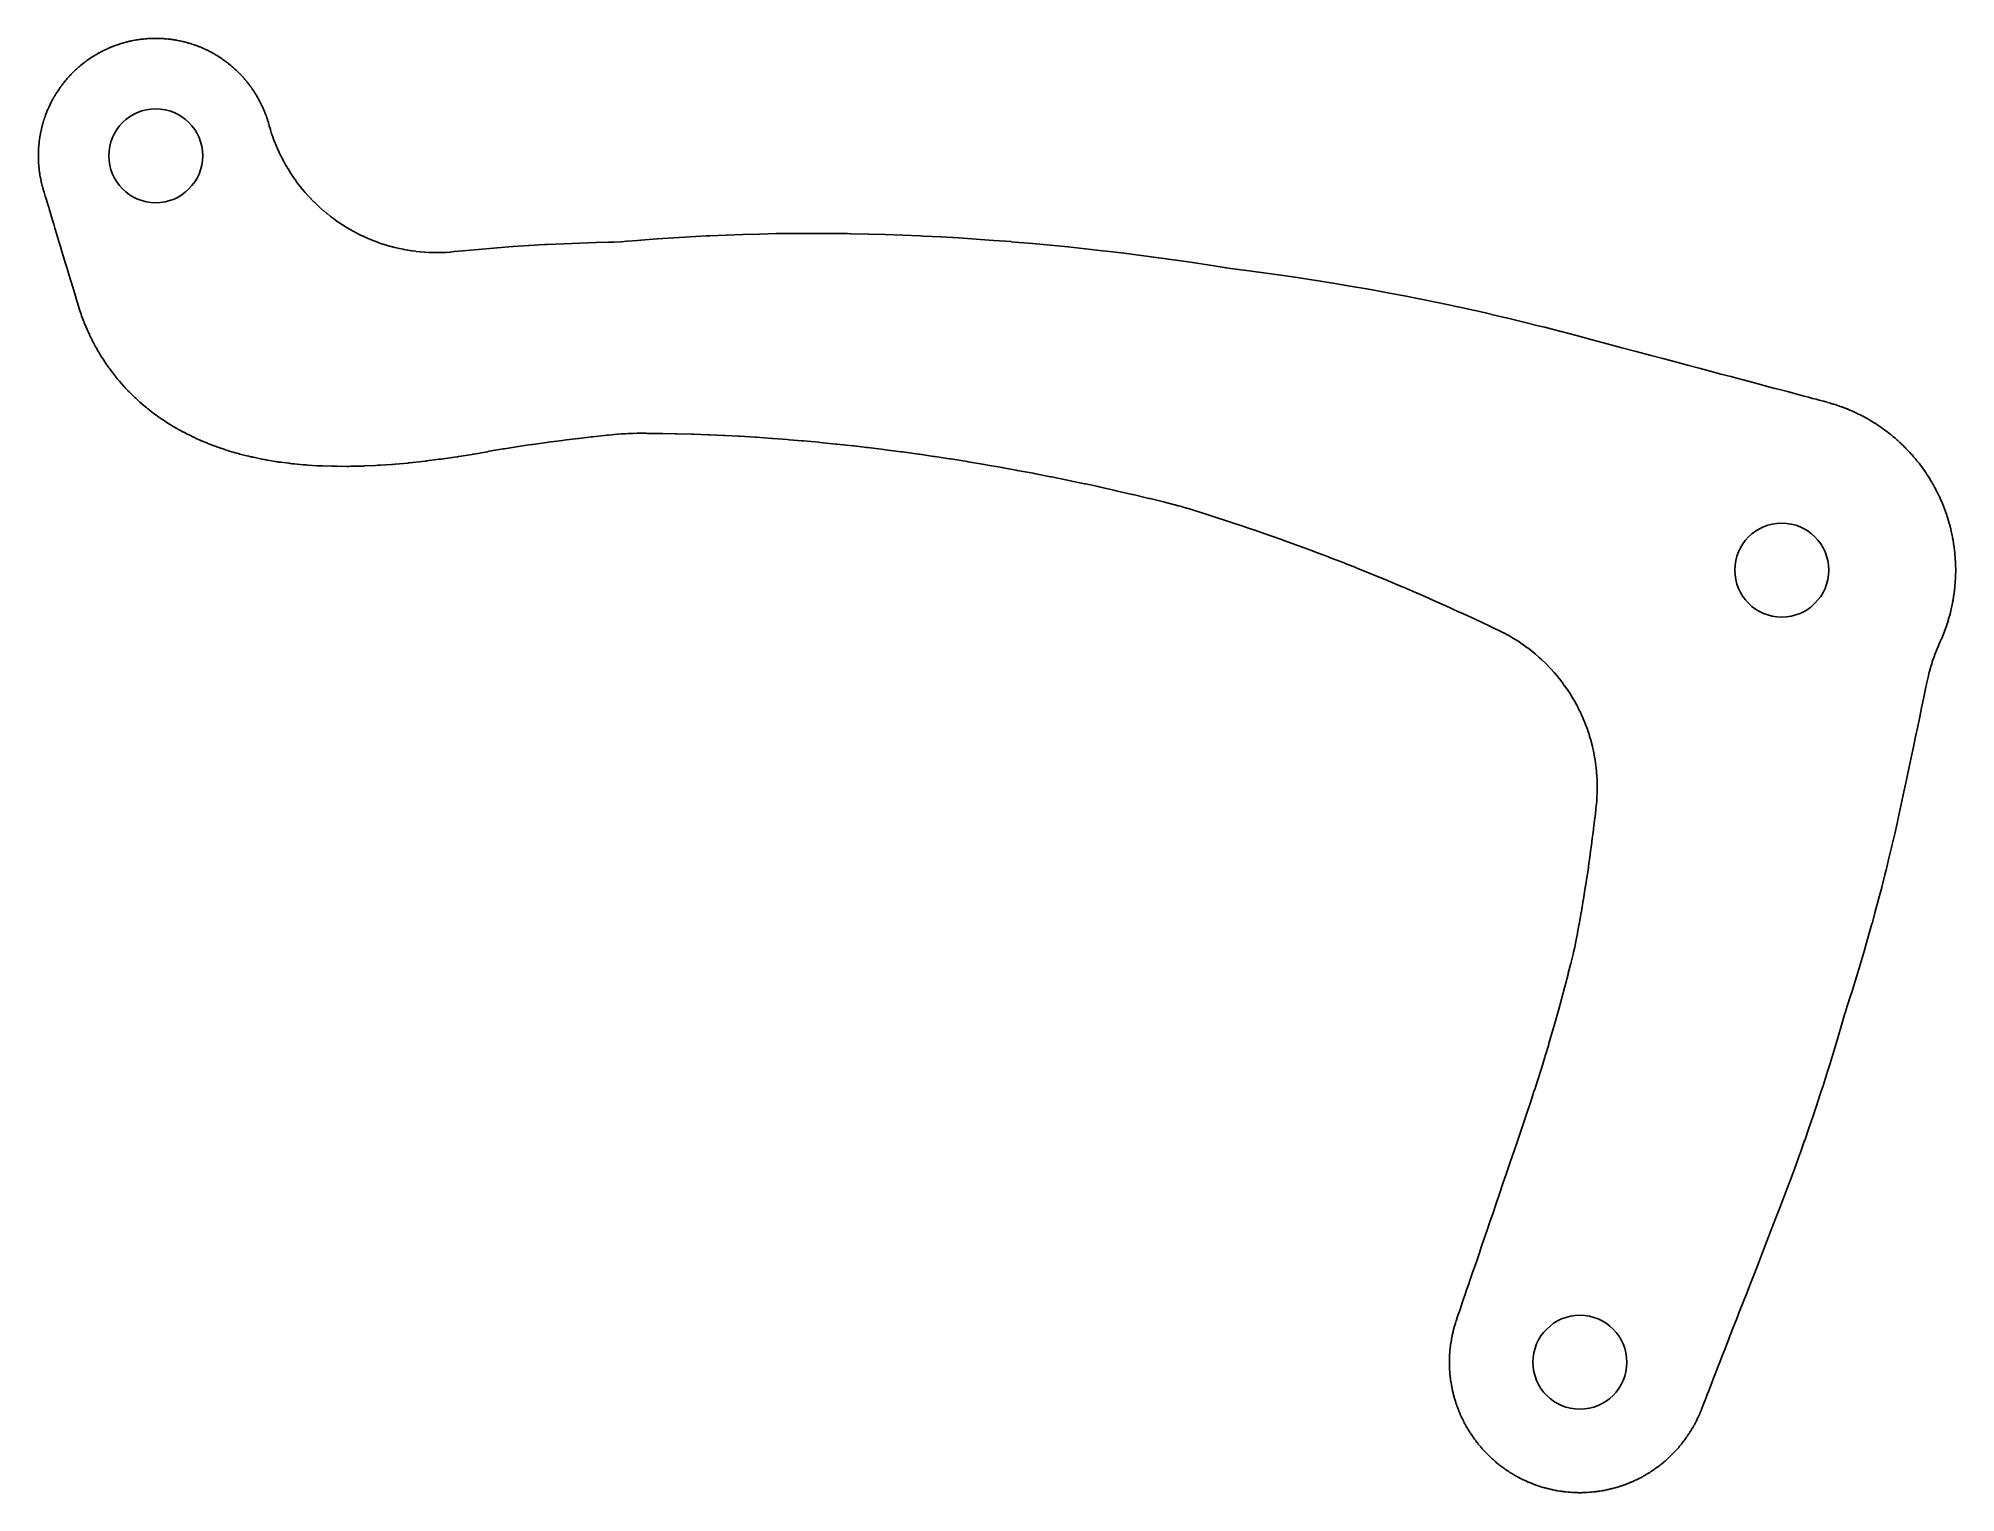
# Model space of a CAD drawing. Header units: metres. Extents: x -222 to -2, y -135 to 32.
import ezdxf

# ---------------------------------------------------------------- set-up
doc = ezdxf.new("R2010")
doc.units = ezdxf.units.M
doc.layers.add('HOLES', color=7, linetype='Continuous')
doc.layers.add('ROCKER', color=7, linetype='Continuous')

msp = doc.modelspace()

# ---------------------------------------------------------------- linework, layer by layer
at = {"layer": 'HOLES'}
for centre in [(-208.97, 18.65), (-22, -29), (-45.21, -120.09)]:
    msp.add_circle(centre, 5.4, dxfattribs=at)
at = {"layer": 'ROCKER'}
msp.add_lwpolyline([(-5.24, -41.62), (-5.24, -41.6), (-5.14, -41.16), (-5.13, -41.12), (-5.03, -40.69), (-5.01, -40.65), (-4.9, -40.23), (-4.88, -40.18), (-4.76, -39.76), (-4.74, -39.72), (-4.61, -39.3), (-4.59, -39.26), (-4.45, -38.85), (-4.43, -38.8), (-4.28, -38.4), (-4.26, -38.35), (-4.09, -37.95), (-4.07, -37.9), (-3.89, -37.49), (-3.88, -37.47), (-3.73, -37.13), (-3.7, -37.07), (-3.6, -36.83), (-3.57, -36.77), (-3.47, -36.53), (-3.45, -36.47), (-3.35, -36.23), (-3.33, -36.17), (-3.24, -35.92), (-3.22, -35.86), (-3.13, -35.61), (-3.11, -35.55), (-3.02, -35.3), (-3, -35.24), (-2.92, -34.99), (-2.9, -34.93), (-2.83, -34.68), (-2.81, -34.62), (-2.74, -34.37), (-2.72, -34.3), (-2.65, -34.05), (-2.63, -33.99), (-2.57, -33.73), (-2.55, -33.67), (-2.5, -33.41), (-2.48, -33.35), (-2.43, -33.09), (-2.41, -33.03), (-2.36, -32.77), (-2.35, -32.71), (-2.3, -32.45), (-2.29, -32.39), (-2.25, -32.13), (-2.24, -32.06), (-2.2, -31.8), (-2.19, -31.74), (-2.16, -31.48), (-2.15, -31.42), (-2.12, -31.16), (-2.11, -31.09), (-2.09, -30.83), (-2.08, -30.76), (-2.06, -30.5), (-2.05, -30.44), (-2.04, -30.18), (-2.03, -30.11), (-2.02, -29.85), (-2.02, -29.79), (-2.01, -29.52), (-2.01, -29.46), (-2, -29.2), (-2, -29.13), (-2, -28.87), (-2, -28.8), (-2.01, -28.54), (-2.01, -28.48), (-2.02, -28.21), (-2.02, -28.15), (-2.03, -27.89), (-2.04, -27.82), (-2.05, -27.56), (-2.06, -27.5), (-2.08, -27.24), (-2.09, -27.17), (-2.11, -26.91), (-2.12, -26.84), (-2.15, -26.58), (-2.16, -26.52), (-2.19, -26.26), (-2.2, -26.2), (-2.24, -25.94), (-2.25, -25.87), (-2.29, -25.61), (-2.3, -25.55), (-2.35, -25.29), (-2.36, -25.23), (-2.41, -24.97), (-2.43, -24.91), (-2.48, -24.65), (-2.5, -24.59), (-2.55, -24.33), (-2.57, -24.27), (-2.63, -24.01), (-2.65, -23.95), (-2.72, -23.7), (-2.74, -23.63), (-2.81, -23.38), (-2.83, -23.32), (-2.9, -23.07), (-2.92, -23.01), (-3, -22.76), (-3.02, -22.7), (-3.11, -22.45), (-3.13, -22.39), (-3.22, -22.14), (-3.24, -22.08), (-3.33, -21.83), (-3.35, -21.77), (-3.45, -21.53), (-3.47, -21.47), (-3.57, -21.23), (-3.6, -21.17), (-3.7, -20.93), (-3.73, -20.87), (-3.84, -20.63), (-3.87, -20.57), (-3.98, -20.33), (-4.01, -20.27), (-4.12, -20.04), (-4.15, -19.98), (-4.27, -19.75), (-4.3, -19.69), (-4.43, -19.46), (-4.46, -19.4), (-4.58, -19.17), (-4.62, -19.11), (-4.75, -18.89), (-4.78, -18.83), (-4.92, -18.61), (-4.95, -18.55), (-5.09, -18.33), (-5.12, -18.27), (-5.26, -18.05), (-5.3, -18), (-5.45, -17.78), (-5.48, -17.73), (-5.63, -17.51), (-5.67, -17.46), (-5.82, -17.25), (-5.86, -17.19), (-6.02, -16.98), (-6.06, -16.93), (-6.21, -16.72), (-6.25, -16.67), (-6.42, -16.47), (-6.46, -16.42), (-6.62, -16.21), (-6.67, -16.16), (-6.84, -15.96), (-6.88, -15.91), (-7.05, -15.72), (-7.1, -15.67), (-7.27, -15.47), (-7.32, -15.43), (-7.49, -15.23), (-7.54, -15.19), (-7.72, -15), (-7.77, -14.95), (-7.95, -14.77), (-8, -14.72), (-8.19, -14.54), (-8.23, -14.49), (-8.43, -14.32), (-8.47, -14.27), (-8.67, -14.1), (-8.72, -14.05), (-8.91, -13.88), (-8.96, -13.84), (-9.16, -13.67), (-9.21, -13.62), (-9.42, -13.46), (-9.47, -13.42), (-9.67, -13.25), (-9.72, -13.21), (-9.93, -13.06), (-9.98, -13.02), (-10.19, -12.86), (-10.25, -12.82), (-10.46, -12.67), (-10.51, -12.63), (-10.73, -12.48), (-10.78, -12.45), (-11, -12.3), (-11.05, -12.26), (-11.27, -12.12), (-11.33, -12.09), (-11.55, -11.95), (-11.61, -11.92), (-11.83, -11.78), (-11.89, -11.75), (-12.11, -11.62), (-12.17, -11.58), (-12.4, -11.46), (-12.46, -11.43), (-12.69, -11.3), (-12.75, -11.27), (-12.98, -11.15), (-13.04, -11.12), (-13.27, -11.01), (-13.33, -10.98), (-13.57, -10.87), (-13.63, -10.84), (-13.87, -10.73), (-13.93, -10.7), (-14.17, -10.6), (-14.23, -10.57), (-14.47, -10.47), (-14.53, -10.45), (-14.77, -10.35), (-14.83, -10.33), (-15.08, -10.24), (-15.14, -10.22), (-15.39, -10.13), (-15.45, -10.11), (-15.7, -10.02), (-15.76, -10), (-16.01, -9.92), (-16.07, -9.9), (-16.32, -9.83), (-16.38, -9.81), (-16.72, -9.71), (-16.75, -9.7), (-16.9, -9.66), (-16.93, -9.65), (-17.17, -9.59), (-17.4, -9.53), (-17.69, -9.45), (-18.04, -9.36), (-18.45, -9.25), (-18.91, -9.13), (-19.43, -8.99), (-20.01, -8.83), (-20.65, -8.66), (-21.35, -8.48), (-22.1, -8.28), (-22.91, -8.06), (-23.78, -7.83), (-24.71, -7.59), (-25.7, -7.32), (-26.74, -7.05), (-27.84, -6.75), (-29.01, -6.45), (-30.22, -6.12), (-31.5, -5.78), (-32.83, -5.43), (-34.23, -5.06), (-35.68, -4.67), (-37.18, -4.27), (-38.75, -3.86), (-40.37, -3.43), (-42.06, -2.98), (-43.8, -2.52), (-45.59, -2.04), (-47.37, -1.57), (-47.4, -1.56), (-49.24, -1.08), (-49.27, -1.08), (-49.85, -0.93), (-49.86, -0.93), (-51.64, -0.48), (-51.66, -0.48), (-53.51, -0.03), (-53.54, -0.02), (-55.39, 0.41), (-55.42, 0.42), (-57.27, 0.84), (-57.3, 0.85), (-59.22, 1.27), (-59.23, 1.27), (-59.72, 1.37), (-59.73, 1.38), (-61.58, 1.77), (-61.61, 1.77), (-63.48, 2.15), (-63.51, 2.16), (-65.39, 2.53), (-65.41, 2.54), (-67.31, 2.89), (-67.34, 2.9), (-67.88, 3), (-67.88, 3), (-69.71, 3.33), (-69.74, 3.34), (-71.64, 3.67), (-71.67, 3.67), (-73.57, 3.99), (-73.6, 3.99), (-75.5, 4.3), (-75.53, 4.3), (-77.49, 4.6), (-77.5, 4.6), (-77.96, 4.67), (-77.98, 4.67), (-79.87, 4.95), (-79.89, 4.95), (-81.82, 5.21), (-81.85, 5.22), (-83.82, 5.48), (-83.89, 5.49), (-85.33, 5.68), (-85.36, 5.68), (-85.85, 5.76), (-85.88, 5.76), (-87.25, 5.98), (-87.28, 5.98), (-89.24, 6.29), (-89.26, 6.29), (-89.73, 6.36), (-89.74, 6.36), (-91.64, 6.64), (-91.67, 6.65), (-93.62, 6.92), (-93.65, 6.92), (-95.61, 7.18), (-95.64, 7.19), (-97.61, 7.44), (-97.63, 7.44), (-99.64, 7.68), (-99.66, 7.68), (-100.09, 7.73), (-100.1, 7.73), (-102.05, 7.95), (-102.08, 7.95), (-104.06, 8.16), (-104.09, 8.17), (-106.08, 8.36), (-106.11, 8.37), (-108.11, 8.55), (-108.14, 8.55), (-110.18, 8.73), (-110.2, 8.73), (-110.6, 8.76), (-110.62, 8.77), (-112.59, 8.92), (-112.62, 8.92), (-114.62, 9.07), (-114.65, 9.07), (-116.64, 9.2), (-116.67, 9.2), (-118.66, 9.31), (-118.69, 9.31), (-120.74, 9.42), (-121.07, 9.43), (-121.1, 9.44), (-123.06, 9.52), (-123.09, 9.52), (-125.05, 9.59), (-125.08, 9.59), (-127.03, 9.64), (-127.06, 9.64), (-129.05, 9.68), (-129.07, 9.68), (-129.43, 9.69), (-129.45, 9.69), (-131.36, 9.71), (-131.39, 9.71), (-133.31, 9.72), (-133.34, 9.72), (-135.25, 9.71), (-135.29, 9.71), (-137.23, 9.69), (-137.25, 9.69), (-137.63, 9.69), (-137.65, 9.69), (-139.5, 9.65), (-139.53, 9.65), (-141.42, 9.6), (-141.45, 9.6), (-143.33, 9.53), (-143.37, 9.53), (-145.27, 9.45), (-145.29, 9.44), (-145.67, 9.43), (-145.69, 9.43), (-147.5, 9.33), (-147.53, 9.33), (-149.39, 9.22), (-149.42, 9.22), (-151.26, 9.09), (-151.3, 9.09), (-153.18, 8.94), (-153.2, 8.94), (-153.55, 8.91), (-153.57, 8.91), (-154.76, 8.81), (-154.8, 8.81), (-155.46, 8.76), (-155.5, 8.76), (-156.31, 8.72), (-156.34, 8.72), (-156.87, 8.7), (-156.9, 8.7), (-158.34, 8.66), (-158.37, 8.66), (-160.19, 8.61), (-160.22, 8.61), (-162.03, 8.53), (-162.06, 8.53), (-163.95, 8.44), (-164.23, 8.43), (-164.26, 8.43), (-166.05, 8.32), (-166.09, 8.32), (-167.87, 8.2), (-167.9, 8.2), (-169.71, 8.06), (-169.74, 8.06), (-170.12, 8.03), (-170.14, 8.03), (-171.85, 7.88), (-171.89, 7.88), (-173.65, 7.72), (-173.69, 7.71), (-174.61, 7.62), (-174.64, 7.62), (-175.09, 7.57), (-175.14, 7.57), (-175.58, 7.54), (-175.63, 7.54), (-176.07, 7.52), (-176.12, 7.52), (-176.56, 7.51), (-176.61, 7.51), (-177.05, 7.52), (-177.1, 7.52), (-177.54, 7.53), (-177.59, 7.53), (-178.03, 7.56), (-178.08, 7.56), (-178.52, 7.6), (-178.57, 7.6), (-179.01, 7.65), (-179.06, 7.66), (-179.5, 7.71), (-179.54, 7.72), (-179.98, 7.79), (-180.03, 7.8), (-180.46, 7.88), (-180.51, 7.89), (-180.94, 7.98), (-180.99, 7.99), (-181.42, 8.09), (-181.47, 8.1), (-181.9, 8.21), (-181.94, 8.22), (-182.37, 8.34), (-182.42, 8.36), (-182.84, 8.49), (-182.88, 8.5), (-183.3, 8.65), (-183.35, 8.66), (-183.76, 8.82), (-183.81, 8.83), (-184.22, 9), (-184.27, 9.01), (-184.67, 9.19), (-184.72, 9.21), (-185.12, 9.39), (-185.16, 9.41), (-185.56, 9.6), (-185.61, 9.62), (-186, 9.83), (-186.04, 9.85), (-186.43, 10.06), (-186.47, 10.08), (-186.86, 10.3), (-186.9, 10.33), (-187.27, 10.56), (-187.32, 10.59), (-187.69, 10.83), (-187.73, 10.85), (-188.09, 11.1), (-188.13, 11.13), (-188.49, 11.39), (-188.53, 11.42), (-188.89, 11.68), (-188.92, 11.71), (-189.27, 11.99), (-189.31, 12.02), (-189.65, 12.3), (-189.68, 12.33), (-190.02, 12.62), (-190.05, 12.66), (-190.38, 12.96), (-190.41, 12.99), (-190.73, 13.3), (-190.77, 13.33), (-191.08, 13.65), (-191.11, 13.68), (-191.41, 14), (-191.44, 14.04), (-191.74, 14.37), (-191.77, 14.41), (-192.06, 14.74), (-192.09, 14.78), (-192.37, 15.12), (-192.4, 15.16), (-192.66, 15.51), (-192.69, 15.55), (-192.95, 15.91), (-192.98, 15.95), (-193.23, 16.31), (-193.26, 16.35), (-193.5, 16.72), (-193.53, 16.76), (-193.76, 17.14), (-193.79, 17.18), (-194.01, 17.56), (-194.04, 17.61), (-194.25, 17.99), (-194.27, 18.03), (-194.48, 18.43), (-194.5, 18.47), (-194.7, 18.87), (-194.72, 18.91), (-194.9, 19.31), (-194.92, 19.36), (-195.1, 19.76), (-195.12, 19.81), (-195.28, 20.22), (-195.3, 20.26), (-195.46, 20.67), (-195.47, 20.72), (-195.62, 21.14), (-195.64, 21.18), (-195.77, 21.61), (-195.79, 21.65), (-195.91, 22.09), (-195.92, 22.11), (-195.98, 22.31), (-195.99, 22.35), (-196.01, 22.43), (-196.02, 22.48), (-196.08, 22.66), (-196.1, 22.71), (-196.12, 22.79), (-196.13, 22.82), (-196.16, 22.9), (-196.17, 22.95), (-196.21, 23.05), (-196.22, 23.08), (-196.23, 23.11), (-196.24, 23.14), (-196.28, 23.26), (-196.29, 23.29), (-196.31, 23.34), (-196.32, 23.36), (-196.33, 23.38), (-196.34, 23.43), (-196.41, 23.59), (-196.42, 23.62), (-196.44, 23.68), (-196.46, 23.73), (-196.54, 23.91), (-196.56, 23.95), (-196.59, 24.03), (-196.6, 24.06), (-196.63, 24.13), (-196.66, 24.18), (-196.7, 24.28), (-196.71, 24.31), (-196.73, 24.33), (-196.74, 24.36), (-196.79, 24.48), (-196.81, 24.51), (-196.83, 24.56), (-196.84, 24.58), (-196.85, 24.6), (-196.87, 24.64), (-196.95, 24.79), (-196.97, 24.83), (-197, 24.88), (-197.02, 24.93), (-197.11, 25.1), (-197.14, 25.14), (-197.18, 25.22), (-197.19, 25.25), (-197.23, 25.32), (-197.26, 25.36), (-197.31, 25.46), (-197.33, 25.48), (-197.34, 25.51), (-197.36, 25.53), (-197.43, 25.65), (-197.44, 25.68), (-197.47, 25.72), (-197.48, 25.74), (-197.49, 25.76), (-197.52, 25.8), (-197.61, 25.94), (-197.63, 25.98), (-197.67, 26.03), (-197.69, 26.07), (-197.8, 26.23), (-197.83, 26.27), (-197.88, 26.34), (-197.9, 26.37), (-197.94, 26.44), (-197.97, 26.48), (-198.03, 26.57), (-198.05, 26.59), (-198.07, 26.61), (-198.09, 26.64), (-198.17, 26.74), (-198.19, 26.77), (-198.22, 26.81), (-198.23, 26.83), (-198.25, 26.85), (-198.28, 26.89), (-198.38, 27.02), (-198.4, 27.05), (-198.44, 27.1), (-198.47, 27.14), (-198.6, 27.29), (-198.63, 27.33), (-198.68, 27.39), (-198.71, 27.42), (-198.76, 27.48), (-198.79, 27.52), (-198.86, 27.6), (-198.88, 27.62), (-198.9, 27.64), (-198.92, 27.67), (-199.01, 27.76), (-199.03, 27.79), (-199.07, 27.83), (-199.08, 27.84), (-199.1, 27.86), (-199.13, 27.9), (-199.25, 28.02), (-199.28, 28.05), (-199.28, 28.05), (-199.31, 28.08), (-199.5, 28.27), (-199.54, 28.31), (-199.59, 28.36), (-199.61, 28.38), (-199.67, 28.44), (-199.71, 28.47), (-199.79, 28.55), (-199.81, 28.57), (-199.83, 28.59), (-199.86, 28.61), (-199.95, 28.7), (-199.98, 28.72), (-200.01, 28.75), (-200.03, 28.77), (-200.05, 28.78), (-200.09, 28.82), (-200.22, 28.93), (-200.25, 28.95), (-200.29, 28.99), (-200.33, 29.02), (-200.48, 29.15), (-200.52, 29.18), (-200.59, 29.23), (-200.61, 29.25), (-200.68, 29.3), (-200.72, 29.33), (-200.8, 29.4), (-200.83, 29.42), (-200.85, 29.44), (-200.88, 29.45), (-200.98, 29.53), (-201.01, 29.55), (-201.05, 29.58), (-201.07, 29.6), (-201.09, 29.61), (-201.13, 29.64), (-201.26, 29.73), (-201.3, 29.76), (-201.35, 29.79), (-201.39, 29.82), (-201.55, 29.93), (-201.59, 29.96), (-201.67, 30), (-201.69, 30.02), (-201.76, 30.06), (-201.8, 30.09), (-201.9, 30.15), (-201.92, 30.17), (-201.95, 30.18), (-201.97, 30.2), (-202.09, 30.26), (-202.11, 30.28), (-202.16, 30.3), (-202.18, 30.32), (-202.2, 30.33), (-202.24, 30.35), (-202.39, 30.44), (-202.42, 30.46), (-202.48, 30.49), (-202.52, 30.51), (-202.69, 30.6), (-202.74, 30.62), (-202.81, 30.66), (-202.84, 30.68), (-202.91, 30.72), (-202.96, 30.74), (-203.06, 30.79), (-203.09, 30.8), (-203.11, 30.81), (-203.14, 30.83), (-203.26, 30.88), (-203.29, 30.9), (-203.33, 30.92), (-203.35, 30.93), (-203.38, 30.94), (-203.42, 30.96), (-203.57, 31.02), (-203.61, 31.04), (-203.67, 31.07), (-203.71, 31.08), (-203.9, 31.16), (-203.94, 31.18), (-204.02, 31.21), (-204.05, 31.22), (-204.13, 31.25), (-204.17, 31.27), (-204.28, 31.31), (-204.31, 31.32), (-204.33, 31.33), (-204.36, 31.34), (-204.48, 31.38), (-204.51, 31.39), (-204.56, 31.41), (-204.58, 31.42), (-204.61, 31.43), (-204.65, 31.44), (-204.81, 31.49), (-204.85, 31.51), (-204.91, 31.53), (-204.96, 31.54), (-205.15, 31.6), (-205.19, 31.61), (-205.28, 31.63), (-205.31, 31.64), (-205.38, 31.67), (-205.43, 31.68), (-205.54, 31.71), (-205.57, 31.72), (-205.59, 31.72), (-205.63, 31.73), (-205.75, 31.76), (-205.79, 31.77), (-205.83, 31.78), (-205.86, 31.79), (-205.88, 31.79), (-205.93, 31.8), (-206.09, 31.84), (-206.13, 31.85), (-206.19, 31.86), (-206.24, 31.87), (-206.43, 31.91), (-206.48, 31.92), (-206.57, 31.93), (-206.6, 31.94), (-206.68, 31.95), (-206.73, 31.96), (-206.83, 31.98), (-206.87, 31.99), (-206.89, 31.99), (-206.92, 31.99), (-207.05, 32.01), (-207.09, 32.02), (-207.14, 32.03), (-207.16, 32.03), (-207.18, 32.03), (-207.23, 32.04), (-207.4, 32.06), (-207.44, 32.06), (-207.5, 32.07), (-207.55, 32.07), (-207.74, 32.09), (-207.79, 32.1), (-207.88, 32.11), (-207.91, 32.11), (-207.99, 32.11), (-208.04, 32.12), (-208.15, 32.13), (-208.18, 32.13), (-208.21, 32.13), (-208.24, 32.13), (-208.37, 32.14), (-208.41, 32.14), (-208.45, 32.14), (-208.48, 32.14), (-208.5, 32.14), (-208.55, 32.14), (-208.72, 32.15), (-208.76, 32.15), (-208.82, 32.15), (-208.87, 32.15), (-209.07, 32.15), (-209.12, 32.15), (-209.2, 32.15), (-209.24, 32.15), (-209.32, 32.15), (-209.37, 32.14), (-209.48, 32.14), (-209.51, 32.14), (-209.53, 32.14), (-209.57, 32.14), (-209.7, 32.13), (-209.73, 32.13), (-209.78, 32.13), (-209.8, 32.12), (-209.83, 32.12), (-209.88, 32.12), (-210.04, 32.11), (-210.09, 32.1), (-210.15, 32.1), (-210.2, 32.09), (-210.39, 32.07), (-210.44, 32.07), (-210.53, 32.06), (-210.56, 32.06), (-210.64, 32.05), (-210.69, 32.04), (-210.8, 32.03), (-210.83, 32.02), (-210.85, 32.02), (-210.89, 32.01), (-211.02, 31.99), (-211.05, 31.99), (-211.1, 31.98), (-211.12, 31.98), (-211.15, 31.97), (-211.19, 31.97), (-211.33, 31.94), (-211.4, 31.93), (-211.73, 31.86), (-211.79, 31.85), (-211.83, 31.84), (-211.86, 31.84), (-211.94, 31.82), (-211.99, 31.81), (-212.1, 31.78), (-212.13, 31.78), (-212.15, 31.77), (-212.19, 31.76), (-212.31, 31.73), (-212.35, 31.72), (-212.39, 31.71), (-212.42, 31.7), (-212.44, 31.7), (-212.49, 31.68), (-212.65, 31.64), (-212.69, 31.63), (-212.75, 31.61), (-212.79, 31.6), (-212.98, 31.54), (-213.03, 31.53), (-213.11, 31.5), (-213.14, 31.49), (-213.22, 31.46), (-213.27, 31.45), (-213.37, 31.41), (-213.4, 31.4), (-213.43, 31.39), (-213.46, 31.38), (-213.58, 31.34), (-213.61, 31.33), (-213.66, 31.31), (-213.68, 31.3), (-213.7, 31.29), (-213.75, 31.28), (-213.9, 31.22), (-213.94, 31.2), (-213.99, 31.18), (-214.04, 31.16), (-214.22, 31.09), (-214.27, 31.07), (-214.35, 31.03), (-214.38, 31.02), (-214.45, 30.99), (-214.5, 30.97), (-214.6, 30.92), (-214.63, 30.91), (-214.65, 30.9), (-214.68, 30.88), (-214.8, 30.83), (-214.83, 30.81), (-214.87, 30.79), (-214.9, 30.78), (-214.92, 30.77), (-214.96, 30.75), (-215.11, 30.67), (-215.15, 30.65), (-215.17, 30.64), (-215.21, 30.62), (-215.43, 30.5), (-215.48, 30.48), (-215.54, 30.44), (-215.57, 30.43), (-215.64, 30.39), (-215.68, 30.36), (-215.78, 30.31), (-215.8, 30.29), (-215.83, 30.28), (-215.85, 30.26), (-215.97, 30.2), (-215.99, 30.18), (-216.04, 30.15), (-216.06, 30.14), (-216.08, 30.13), (-216.12, 30.1), (-216.26, 30.01), (-216.3, 29.99), (-216.35, 29.96), (-216.39, 29.93), (-216.55, 29.82), (-216.59, 29.79), (-216.66, 29.74), (-216.69, 29.73), (-216.76, 29.68), (-216.8, 29.65), (-216.89, 29.59), (-216.91, 29.57), (-216.93, 29.55), (-216.96, 29.53), (-217.06, 29.45), (-217.09, 29.44), (-217.13, 29.41), (-217.15, 29.39), (-217.17, 29.38), (-217.21, 29.35), (-217.34, 29.24), (-217.37, 29.22), (-217.42, 29.18), (-217.46, 29.15), (-217.61, 29.02), (-217.65, 28.99), (-217.71, 28.94), (-217.74, 28.92), (-217.8, 28.86), (-217.84, 28.83), (-217.92, 28.76), (-217.94, 28.74), (-217.96, 28.72), (-217.99, 28.7), (-218.08, 28.61), (-218.11, 28.59), (-218.14, 28.55), (-218.16, 28.54), (-218.18, 28.52), (-218.22, 28.49), (-218.34, 28.37), (-218.37, 28.34), (-218.41, 28.3), (-218.45, 28.27), (-218.58, 28.13), (-218.62, 28.09), (-218.68, 28.03), (-218.7, 28.01), (-218.76, 27.95), (-218.79, 27.91), (-218.87, 27.83), (-218.89, 27.81), (-218.91, 27.79), (-218.93, 27.76), (-219.02, 27.67), (-219.04, 27.64), (-219.07, 27.61), (-219.09, 27.59), (-219.1, 27.57), (-219.14, 27.53), (-219.25, 27.41), (-219.27, 27.37), (-219.31, 27.33), (-219.34, 27.29), (-219.47, 27.14), (-219.5, 27.1), (-219.55, 27.03), (-219.57, 27.01), (-219.62, 26.94), (-219.65, 26.91), (-219.72, 26.82), (-219.74, 26.79), (-219.75, 26.77), (-219.77, 26.74), (-219.85, 26.64), (-219.87, 26.61), (-219.9, 26.57), (-219.91, 26.55), (-219.93, 26.53), (-219.96, 26.49), (-220.02, 26.4), (-220.08, 26.31), (-220.12, 26.26), (-220.13, 26.24), (-220.27, 26.03), (-220.31, 25.97), (-220.32, 25.96), (-220.34, 25.93), (-220.38, 25.86), (-220.41, 25.82), (-220.47, 25.72), (-220.48, 25.7), (-220.5, 25.68), (-220.52, 25.65), (-220.58, 25.53), (-220.6, 25.51), (-220.62, 25.46), (-220.64, 25.44), (-220.65, 25.42), (-220.67, 25.38), (-220.76, 25.23), (-220.78, 25.2), (-220.81, 25.14), (-220.83, 25.1), (-220.92, 24.93), (-220.94, 24.88), (-220.98, 24.81), (-221, 24.78), (-221.03, 24.71), (-221.06, 24.66), (-221.11, 24.56), (-221.12, 24.53), (-221.13, 24.51), (-221.15, 24.48), (-221.2, 24.36), (-221.22, 24.33), (-221.24, 24.29), (-221.25, 24.27), (-221.26, 24.24), (-221.28, 24.2), (-221.34, 24.05), (-221.36, 24.01), (-221.38, 23.95), (-221.4, 23.91), (-221.48, 23.73), (-221.5, 23.68), (-221.53, 23.6), (-221.54, 23.57), (-221.57, 23.5), (-221.59, 23.45), (-221.63, 23.35), (-221.64, 23.32), (-221.65, 23.29), (-221.66, 23.26), (-221.7, 23.14), (-221.71, 23.11), (-221.73, 23.06), (-221.74, 23.04), (-221.75, 23.01), (-221.76, 22.97), (-221.81, 22.81), (-221.83, 22.77), (-221.87, 22.64), (-221.87, 22.62), (-221.88, 22.59), (-221.9, 22.55), (-221.9, 22.52), (-221.91, 22.5), (-221.95, 22.35), (-221.96, 22.31), (-221.98, 22.24), (-222, 22.19), (-222.03, 22.08), (-222.03, 22.05), (-222.04, 22.03), (-222.05, 21.99), (-222.08, 21.87), (-222.09, 21.84), (-222.1, 21.79), (-222.11, 21.76), (-222.11, 21.74), (-222.12, 21.69), (-222.16, 21.53), (-222.17, 21.49), (-222.18, 21.43), (-222.19, 21.38), (-222.23, 21.19), (-222.24, 21.14), (-222.25, 21.06), (-222.26, 21.02), (-222.27, 20.94), (-222.28, 20.9), (-222.3, 20.79), (-222.3, 20.75), (-222.31, 20.73), (-222.31, 20.7), (-222.33, 20.57), (-222.34, 20.53), (-222.34, 20.49), (-222.35, 20.46), (-222.35, 20.44), (-222.36, 20.39), (-222.38, 20.22), (-222.38, 20.18), (-222.39, 20.12), (-222.39, 20.07), (-222.41, 19.88), (-222.42, 19.83), (-222.43, 19.74), (-222.43, 19.71), (-222.43, 19.63), (-222.44, 19.58), (-222.44, 19.47), (-222.45, 19.44), (-222.45, 19.41), (-222.45, 19.38), (-222.46, 19.25), (-222.46, 19.22), (-222.46, 19.17), (-222.46, 19.14), (-222.46, 19.12), (-222.46, 19.07), (-222.47, 18.9), (-222.47, 18.86), (-222.47, 18.8), (-222.47, 18.75), (-222.47, 18.55), (-222.47, 18.5), (-222.47, 18.42), (-222.47, 18.39), (-222.47, 18.3), (-222.46, 18.26), (-222.46, 18.14), (-222.46, 18.11), (-222.46, 18.09), (-222.46, 18.05), (-222.45, 17.92), (-222.45, 17.89), (-222.45, 17.84), (-222.44, 17.82), (-222.44, 17.79), (-222.44, 17.74), (-222.43, 17.58), (-222.42, 17.54), (-222.42, 17.47), (-222.41, 17.43), (-222.39, 17.23), (-222.39, 17.18), (-222.38, 17.1), (-222.38, 17.06), (-222.37, 16.98), (-222.36, 16.93), (-222.35, 16.83), (-222.34, 16.79), (-222.34, 16.77), (-222.33, 16.73), (-222.31, 16.61), (-222.31, 16.57), (-222.3, 16.52), (-222.3, 16.5), (-222.29, 16.48), (-222.29, 16.43), (-222.26, 16.26), (-222.25, 16.22), (-222.24, 16.16), (-222.23, 16.11), (-222.19, 15.92), (-222.18, 15.87), (-222.16, 15.79), (-222.16, 15.76), (-222.14, 15.68), (-222.13, 15.63), (-222.1, 15.52), (-222.09, 15.49), (-222.09, 15.47), (-222.08, 15.43), (-222.05, 15.31), (-222.04, 15.28), (-222.03, 15.23), (-222.02, 15.2), (-222.02, 15.18), (-222, 15.13), (-221.96, 14.97), (-221.95, 14.93), (-221.91, 14.79), (-221.9, 14.77), (-221.88, 14.69), (-221.87, 14.67), (-221.81, 14.47), (-221.67, 14.01), (-221.61, 13.81), (-221.54, 13.57), (-221.46, 13.32), (-221.38, 13.03), (-221.28, 12.72), (-221.18, 12.39), (-221.08, 12.03), (-220.96, 11.64), (-220.84, 11.23), (-220.7, 10.79), (-220.56, 10.33), (-220.42, 9.84), (-220.26, 9.33), (-220.1, 8.79), (-219.93, 8.22), (-219.75, 7.63), (-219.56, 7.01), (-219.37, 6.37), (-219.17, 5.7), (-218.96, 5), (-218.74, 4.28), (-218.52, 3.53), (-218.29, 2.76), (-218.05, 1.96), (-217.83, 1.25), (-217.82, 1.21), (-217.78, 1.07), (-217.76, 1.03), (-217.73, 0.92), (-217.71, 0.86), (-217.62, 0.61), (-217.6, 0.55), (-217.56, 0.42), (-217.55, 0.39), (-217.5, 0.28), (-217.49, 0.25), (-217.27, -0.35), (-217.25, -0.39), (-217.2, -0.52), (-217.19, -0.55), (-217.15, -0.66), (-217.12, -0.72), (-217.02, -0.97), (-217, -1.03), (-216.95, -1.13), (-216.94, -1.17), (-216.87, -1.3), (-216.86, -1.34), (-216.6, -1.91), (-216.59, -1.94), (-216.54, -2.04), (-216.53, -2.06), (-216.47, -2.19), (-216.44, -2.25), (-216.32, -2.49), (-216.29, -2.54), (-216.26, -2.62), (-216.23, -2.66), (-216.14, -2.83), (-216.12, -2.87), (-215.84, -3.39), (-215.83, -3.41), (-215.68, -3.67), (-215.65, -3.73), (-215.53, -3.94), (-215.49, -4), (-215.47, -4.03), (-215.44, -4.09), (-215.31, -4.3), (-215.27, -4.35), (-214.95, -4.86), (-214.94, -4.87), (-214.82, -5.06), (-214.78, -5.12), (-214.63, -5.34), (-214.6, -5.39), (-214.58, -5.41), (-214.54, -5.47), (-214.39, -5.68), (-214.35, -5.73), (-214.26, -5.85), (-214.25, -5.87), (-213.83, -6.44), (-213.79, -6.48), (-213.67, -6.64), (-213.64, -6.68), (-213.6, -6.73), (-213.55, -6.78), (-213.39, -6.99), (-213.35, -7.04), (-213.26, -7.14), (-213.24, -7.16), (-213.16, -7.25), (-213.14, -7.27), (-212.74, -7.74), (-212.72, -7.76), (-212.62, -7.87), (-212.59, -7.9), (-212.52, -7.98), (-212.47, -8.03), (-212.3, -8.22), (-212.25, -8.27), (-212.19, -8.34), (-212.16, -8.37), (-212.03, -8.49), (-212, -8.52), (-211.56, -8.96), (-211.55, -8.97), (-211.48, -9.04), (-211.47, -9.05), (-211.36, -9.16), (-211.31, -9.2), (-211.12, -9.38), (-211.07, -9.43), (-211.03, -9.47), (-210.98, -9.5), (-210.82, -9.65), (-210.78, -9.68), (-210.32, -10.08), (-210.31, -10.09), (-210.1, -10.26), (-210.05, -10.3), (-209.86, -10.47), (-209.8, -10.51), (-209.78, -10.53), (-209.73, -10.57), (-209.53, -10.72), (-209.48, -10.75), (-208.98, -11.13), (-208.97, -11.14), (-208.78, -11.28), (-208.72, -11.32), (-208.51, -11.47), (-208.46, -11.51), (-208.43, -11.53), (-208.38, -11.56), (-208.17, -11.7), (-208.12, -11.73), (-207.57, -12.09), (-207.57, -12.09), (-207.37, -12.22), (-207.32, -12.25), (-207.09, -12.39), (-207.04, -12.43), (-207, -12.45), (-206.95, -12.48), (-206.75, -12.6), (-206.7, -12.62), (-206.12, -12.95), (-206.1, -12.96), (-205.89, -13.08), (-205.83, -13.11), (-205.6, -13.23), (-205.54, -13.26), (-205.47, -13.3), (-205.43, -13.32), (-205.27, -13.4), (-205.22, -13.42), (-204.62, -13.72), (-204.59, -13.73), (-204.32, -13.86), (-204.26, -13.89), (-204.04, -13.99), (-203.98, -14.01), (-203.86, -14.07), (-203.83, -14.08), (-203.73, -14.12), (-203.7, -14.13), (-203.02, -14.42), (-202.98, -14.43), (-202.84, -14.49), (-202.81, -14.5), (-202.71, -14.54), (-202.65, -14.56), (-202.41, -14.66), (-202.34, -14.68), (-202.16, -14.75), (-202.15, -14.75), (-201.41, -15.01), (-201.35, -15.03), (-201.11, -15.11), (-201.05, -15.13), (-200.94, -15.17), (-200.91, -15.18), (-200.77, -15.22), (-200.74, -15.23), (-199.96, -15.47), (-199.93, -15.47), (-199.82, -15.51), (-199.79, -15.52), (-199.66, -15.55), (-199.6, -15.57), (-199.36, -15.63), (-199.3, -15.65), (-198.49, -15.85), (-198.49, -15.86), (-198.27, -15.91), (-198.2, -15.93), (-197.95, -15.99), (-197.89, -16), (-197.77, -16.02), (-197.74, -16.03), (-196.76, -16.23), (-196.71, -16.24), (-196.53, -16.28), (-196.48, -16.29), (-196.31, -16.32), (-196.28, -16.33), (-196.16, -16.35), (-196.13, -16.35), (-195.22, -16.5), (-195.19, -16.51), (-195.05, -16.53), (-195.02, -16.53), (-194.83, -16.56), (-194.8, -16.57), (-194.64, -16.59), (-194.6, -16.59), (-193.64, -16.72), (-193.62, -16.72), (-193.51, -16.73), (-193.49, -16.74), (-193.29, -16.76), (-193.25, -16.76), (-193.08, -16.78), (-193.04, -16.78), (-192.03, -16.88), (-192.01, -16.88), (-191.92, -16.89), (-191.9, -16.89), (-191.69, -16.91), (-191.65, -16.91), (-191.48, -16.92), (-191.44, -16.93), (-190.39, -16.99), (-190.37, -16.99), (-190.27, -17), (-190.24, -17), (-190.02, -17.01), (-189.99, -17.01), (-189.85, -17.02), (-189.81, -17.02), (-188.72, -17.05), (-188.68, -17.05), (-188.56, -17.06), (-188.53, -17.06), (-188.3, -17.06), (-188.27, -17.06), (-188.17, -17.06), (-188.15, -17.06), (-187, -17.07), (-186.96, -17.07), (-186.8, -17.07), (-186.76, -17.07), (-186.54, -17.06), (-186.52, -17.06), (-185.24, -17.03), (-185.19, -17.03), (-185, -17.03), (-184.95, -17.02), (-183.7, -16.97), (-183.68, -16.97), (-183.38, -16.95), (-183.34, -16.95), (-183.19, -16.94), (-183.15, -16.94), (-181.86, -16.85), (-181.83, -16.85), (-181.72, -16.84), (-181.7, -16.84), (-181.47, -16.82), (-181.44, -16.82), (-179.97, -16.69), (-179.93, -16.68), (-179.78, -16.67), (-179.74, -16.66), (-178.34, -16.51), (-178.32, -16.51), (-177.96, -16.47), (-177.93, -16.46), (-177.84, -16.45), (-177.81, -16.45), (-176.37, -16.26), (-176.33, -16.26), (-176.19, -16.24), (-176.16, -16.24), (-174.62, -16.01), (-174.61, -16.01), (-174.28, -15.96), (-174.26, -15.96), (-174.15, -15.94), (-174.13, -15.94), (-172.57, -15.69), (-172.54, -15.68), (-172.42, -15.66), (-172.39, -15.66), (-170.81, -15.38), (-170.63, -15.34), (-169.03, -15.07), (-168.85, -15.05), (-167.25, -14.79), (-167.07, -14.76), (-165.77, -14.57), (-165.59, -14.54), (-164.02, -14.32), (-163.84, -14.3), (-162.21, -14.08), (-162.03, -14.06), (-160.45, -13.87), (-160.28, -13.85), (-158.92, -13.69), (-158.75, -13.67), (-157.08, -13.5), (-156.91, -13.48), (-155.86, -13.38), (-155.83, -13.38), (-155.42, -13.34), (-155.37, -13.34), (-154.96, -13.31), (-154.93, -13.31), (-154.66, -13.3), (-154.63, -13.3), (-154.15, -13.28), (-154.1, -13.28), (-153.61, -13.27), (-153.59, -13.27), (-152.59, -13.27), (-152.42, -13.28), (-150.83, -13.29), (-150.66, -13.3), (-149.2, -13.32), (-149.04, -13.33), (-147.31, -13.37), (-147.15, -13.38), (-145.42, -13.44), (-145.25, -13.45), (-143.65, -13.52), (-143.48, -13.52), (-141.98, -13.6), (-141.82, -13.61), (-140.06, -13.72), (-139.9, -13.73), (-138.14, -13.85), (-137.98, -13.86), (-136.31, -13.99), (-136.15, -14), (-134.66, -14.13), (-134.5, -14.14), (-132.71, -14.3), (-132.56, -14.32), (-130.76, -14.5), (-130.6, -14.51), (-128.81, -14.71), (-128.66, -14.72), (-127.23, -14.89), (-127.08, -14.91), (-125.25, -15.13), (-125.1, -15.15), (-123.27, -15.39), (-123.12, -15.41), (-121.28, -15.66), (-121.14, -15.68), (-119.55, -15.92), (-119.4, -15.94), (-117.69, -16.2), (-117.55, -16.22), (-115.68, -16.52), (-115.54, -16.54), (-113.66, -16.86), (-113.53, -16.88), (-111.65, -17.21), (-111.52, -17.23), (-110.04, -17.5), (-109.91, -17.53), (-108.08, -17.87), (-107.95, -17.9), (-106.09, -18.26), (-105.96, -18.29), (-104.11, -18.66), (-103.98, -18.69), (-102.16, -19.07), (-102.03, -19.09), (-100.6, -19.4), (-100.47, -19.43), (-98.65, -19.84), (-98.52, -19.87), (-96.7, -20.29), (-96.57, -20.32), (-94.76, -20.75), (-94.62, -20.78), (-92.94, -21.19), (-92.81, -21.23), (-91.77, -21.49), (-91.75, -21.5), (-91.39, -21.59), (-91.35, -21.6), (-90.99, -21.7), (-90.97, -21.71), (-89.99, -22), (-89.65, -22.1), (-88.08, -22.6), (-87.94, -22.64), (-86.56, -23.09), (-86.43, -23.13), (-84.7, -23.7), (-84.56, -23.75), (-82.84, -24.33), (-82.7, -24.38), (-80.99, -24.97), (-80.85, -25.02), (-79.41, -25.53), (-79.27, -25.58), (-77.77, -26.12), (-77.64, -26.17), (-75.95, -26.8), (-75.81, -26.85), (-74.12, -27.49), (-73.99, -27.54), (-72.32, -28.18), (-72.19, -28.24), (-70.99, -28.71), (-70.86, -28.76), (-69.2, -29.43), (-69.06, -29.49), (-67.41, -30.17), (-67.27, -30.23), (-65.63, -30.92), (-65.49, -30.98), (-64.12, -31.57), (-63.99, -31.62), (-62.59, -32.24), (-62.46, -32.3), (-60.83, -33.02), (-60.7, -33.08), (-59.08, -33.82), (-58.95, -33.88), (-57.27, -34.66), (-55.58, -35.45), (-54.79, -35.81), (-54.77, -35.82), (-54.37, -36.02), (-54.32, -36.04), (-53.93, -36.24), (-53.89, -36.26), (-53.5, -36.47), (-53.46, -36.49), (-53.08, -36.71), (-53.04, -36.73), (-52.66, -36.96), (-52.62, -36.99), (-52.25, -37.22), (-52.21, -37.25), (-51.85, -37.5), (-51.81, -37.52), (-51.45, -37.78), (-51.41, -37.81), (-51.06, -38.07), (-51.02, -38.1), (-50.68, -38.37), (-50.64, -38.4), (-50.3, -38.68), (-50.26, -38.71), (-49.93, -39), (-49.89, -39.03), (-49.57, -39.33), (-49.53, -39.36), (-49.22, -39.67), (-49.18, -39.7), (-48.87, -40.01), (-48.84, -40.05), (-48.54, -40.36), (-48.51, -40.4), (-48.21, -40.73), (-48.18, -40.76), (-47.89, -41.09), (-47.86, -41.13), (-47.59, -41.47), (-47.55, -41.51), (-47.29, -41.86), (-47.26, -41.9), (-47, -42.25), (-46.97, -42.29), (-46.72, -42.65), (-46.69, -42.69), (-46.44, -43.05), (-46.42, -43.09), (-46.18, -43.46), (-46.16, -43.51), (-45.93, -43.88), (-45.91, -43.92), (-45.69, -44.31), (-45.67, -44.35), (-45.46, -44.74), (-45.44, -44.78), (-45.24, -45.17), (-45.22, -45.22), (-45.04, -45.61), (-45.02, -45.66), (-44.84, -46.06), (-44.82, -46.1), (-44.65, -46.51), (-44.63, -46.55), (-44.48, -46.96), (-44.46, -47.01), (-44.31, -47.42), (-44.29, -47.47), (-44.16, -47.88), (-44.14, -47.93), (-44.01, -48.35), (-44, -48.4), (-43.88, -48.82), (-43.87, -48.87), (-43.76, -49.29), (-43.75, -49.34), (-43.66, -49.77), (-43.65, -49.81), (-43.56, -50.24), (-43.55, -50.29), (-43.48, -50.72), (-43.47, -50.77), (-43.4, -51.21), (-43.4, -51.25), (-43.34, -51.69), (-43.34, -51.74), (-43.29, -52.17), (-43.29, -52.22), (-43.26, -52.66), (-43.25, -52.71), (-43.23, -53.15), (-43.23, -53.2), (-43.22, -53.63), (-43.22, -53.68), (-43.21, -54.12), (-43.21, -54.17), (-43.22, -54.61), (-43.23, -54.66), (-43.25, -55.1), (-43.25, -55.14), (-43.28, -55.58), (-43.28, -55.63), (-43.33, -56.08), (-43.33, -56.1), (-43.36, -56.43), (-43.38, -56.56), (-43.47, -57.36), (-43.49, -57.49), (-43.64, -58.74), (-43.65, -58.87), (-43.82, -60.18), (-43.84, -60.31), (-44.01, -61.61), (-44.03, -61.74), (-44.21, -63.05), (-44.23, -63.18), (-44.35, -63.98), (-44.37, -64.11), (-44.57, -65.38), (-44.59, -65.51), (-44.8, -66.82), (-44.82, -66.95), (-45.04, -68.26), (-45.06, -68.39), (-45.29, -69.7), (-45.32, -69.83), (-45.47, -70.66), (-45.49, -70.79), (-45.62, -71.5), (-45.63, -71.52), (-45.71, -71.91), (-45.72, -71.95), (-45.8, -72.35), (-45.81, -72.37), (-45.94, -72.93), (-45.99, -73.16), (-46.26, -74.24), (-46.29, -74.37), (-46.54, -75.34), (-46.57, -75.46), (-46.91, -76.77), (-46.94, -76.89), (-47.29, -78.2), (-47.32, -78.33), (-47.68, -79.64), (-47.71, -79.76), (-48.06, -80.99), (-48.09, -81.11), (-48.35, -82), (-48.38, -82.12), (-48.77, -83.44), (-48.8, -83.56), (-49.2, -84.87), (-49.23, -84.99), (-49.64, -86.3), (-49.67, -86.42), (-50.09, -87.73), (-50.12, -87.85), (-50.41, -88.74), (-50.45, -88.85), (-50.86, -90.12), (-50.9, -90.23), (-51.34, -91.55), (-51.37, -91.66), (-51.85, -93.05), (-52.32, -94.44), (-52.78, -95.78), (-53.22, -97.08), (-53.65, -98.33), (-54.06, -99.54), (-54.46, -100.71), (-54.84, -101.83), (-55.2, -102.9), (-55.56, -103.93), (-55.89, -104.92), (-56.21, -105.86), (-56.52, -106.75), (-56.81, -107.61), (-57.08, -108.41), (-57.34, -109.17), (-57.59, -109.89), (-57.82, -110.56), (-58.03, -111.19), (-58.23, -111.77), (-58.41, -112.31), (-58.58, -112.8), (-58.73, -113.25), (-58.87, -113.65), (-58.99, -114.01), (-59.1, -114.33), (-59.19, -114.59), (-59.27, -114.82), (-59.35, -115.06), (-59.36, -115.08), (-59.45, -115.35), (-59.46, -115.4), (-59.51, -115.55), (-59.53, -115.61), (-59.6, -115.86), (-59.62, -115.92), (-59.65, -116.02), (-59.67, -116.08), (-59.73, -116.33), (-59.75, -116.4), (-59.78, -116.49), (-59.79, -116.56), (-59.85, -116.81), (-59.86, -116.87), (-59.88, -116.97), (-59.9, -117.03), (-59.95, -117.29), (-59.96, -117.36), (-59.98, -117.45), (-59.99, -117.52), (-60.03, -117.77), (-60.04, -117.84), (-60.06, -117.94), (-60.07, -118), (-60.1, -118.26), (-60.11, -118.33), (-60.12, -118.42), (-60.13, -118.49), (-60.15, -118.75), (-60.16, -118.81), (-60.17, -118.91), (-60.17, -118.98), (-60.19, -119.24), (-60.19, -119.3), (-60.2, -119.4), (-60.2, -119.47), (-60.21, -119.73), (-60.21, -119.79), (-60.21, -119.89), (-60.21, -119.96), (-60.21, -120.22), (-60.21, -120.28), (-60.21, -120.38), (-60.21, -120.45), (-60.2, -120.71), (-60.2, -120.78), (-60.19, -120.87), (-60.19, -120.94), (-60.17, -121.2), (-60.17, -121.27), (-60.16, -121.36), (-60.15, -121.43), (-60.13, -121.69), (-60.12, -121.75), (-60.11, -121.85), (-60.1, -121.92), (-60.07, -122.18), (-60.06, -122.24), (-60.04, -122.34), (-60.03, -122.4), (-59.99, -122.66), (-59.98, -122.72), (-59.96, -122.82), (-59.95, -122.89), (-59.9, -123.14), (-59.88, -123.21), (-59.86, -123.3), (-59.85, -123.37), (-59.79, -123.62), (-59.78, -123.68), (-59.75, -123.78), (-59.73, -123.84), (-59.67, -124.1), (-59.65, -124.16), (-59.62, -124.25), (-59.6, -124.32), (-59.53, -124.57), (-59.51, -124.63), (-59.48, -124.72), (-59.46, -124.79), (-59.37, -125.03), (-59.35, -125.09), (-59.32, -125.19), (-59.3, -125.25), (-59.2, -125.49), (-59.18, -125.55), (-59.14, -125.65), (-59.12, -125.71), (-59.02, -125.95), (-58.99, -126.01), (-58.96, -126.1), (-58.93, -126.16), (-58.82, -126.4), (-58.79, -126.46), (-58.75, -126.55), (-58.72, -126.6), (-58.61, -126.84), (-58.58, -126.9), (-58.53, -126.98), (-58.5, -127.04), (-58.38, -127.27), (-58.35, -127.33), (-58.3, -127.42), (-58.27, -127.47), (-58.14, -127.7), (-58.1, -127.76), (-58.05, -127.84), (-58.02, -127.9), (-57.88, -128.12), (-57.85, -128.17), (-57.79, -128.26), (-57.76, -128.31), (-57.61, -128.53), (-57.57, -128.58), (-57.52, -128.66), (-57.48, -128.72), (-57.33, -128.93), (-57.29, -128.98), (-57.23, -129.06), (-57.19, -129.11), (-57.03, -129.32), (-56.99, -129.37), (-56.93, -129.45), (-56.89, -129.5), (-56.72, -129.7), (-56.68, -129.75), (-56.62, -129.83), (-56.58, -129.88), (-56.4, -130.08), (-56.36, -130.12), (-56.29, -130.2), (-56.25, -130.24), (-56.07, -130.44), (-56.03, -130.48), (-55.96, -130.55), (-55.91, -130.6), (-55.73, -130.79), (-55.68, -130.83), (-55.61, -130.9), (-55.56, -130.94), (-55.37, -131.12), (-55.32, -131.17), (-55.25, -131.23), (-55.2, -131.28), (-55, -131.45), (-54.96, -131.49), (-54.88, -131.56), (-54.83, -131.6), (-54.63, -131.76), (-54.58, -131.81), (-54.5, -131.87), (-54.45, -131.91), (-54.24, -132.07), (-54.19, -132.11), (-54.11, -132.16), (-54.06, -132.2), (-53.84, -132.36), (-53.79, -132.39), (-53.71, -132.45), (-53.66, -132.49), (-53.44, -132.63), (-53.38, -132.67), (-53.3, -132.72), (-53.25, -132.75), (-53.02, -132.89), (-52.97, -132.93), (-52.88, -132.98), (-52.83, -133.01), (-52.6, -133.14), (-52.54, -133.17), (-52.46, -133.22), (-52.4, -133.25), (-52.17, -133.38), (-52.11, -133.41), (-52.02, -133.45), (-51.97, -133.48), (-51.73, -133.6), (-51.67, -133.63), (-51.58, -133.67), (-51.52, -133.69), (-51.28, -133.8), (-51.23, -133.83), (-51.14, -133.87), (-51.07, -133.89), (-50.83, -133.99), (-50.77, -134.02), (-50.68, -134.05), (-50.62, -134.08), (-50.37, -134.17), (-50.31, -134.19), (-50.22, -134.23), (-50.16, -134.25), (-49.91, -134.33), (-49.85, -134.35), (-49.76, -134.38), (-49.69, -134.4), (-49.44, -134.48), (-49.38, -134.5), (-49.29, -134.52), (-49.22, -134.54), (-48.97, -134.61), (-48.91, -134.62), (-48.81, -134.65), (-48.75, -134.66), (-48.49, -134.72), (-48.43, -134.74), (-48.33, -134.76), (-48.27, -134.77), (-48.01, -134.82), (-47.95, -134.84), (-47.85, -134.85), (-47.79, -134.86), (-47.53, -134.91), (-47.46, -134.92), (-47.37, -134.93), (-47.3, -134.94), (-47.04, -134.97), (-46.98, -134.98), (-46.88, -134.99), (-46.81, -135), (-46.55, -135.03), (-46.49, -135.03), (-46.39, -135.04), (-46.33, -135.04), (-46.06, -135.06), (-46, -135.07), (-45.9, -135.07), (-45.84, -135.07), (-45.57, -135.08), (-45.51, -135.08), (-45.41, -135.09), (-45.35, -135.09), (-45.08, -135.09), (-45.02, -135.09), (-44.92, -135.08), (-44.85, -135.08), (-44.59, -135.07), (-44.53, -135.07), (-44.43, -135.07), (-44.36, -135.06), (-44.1, -135.04), (-44.04, -135.04), (-43.94, -135.03), (-43.87, -135.03), (-43.61, -135), (-43.55, -134.99), (-43.45, -134.98), (-43.39, -134.97), (-43.13, -134.94), (-43.06, -134.93), (-42.97, -134.92), (-42.9, -134.91), (-42.64, -134.86), (-42.58, -134.85), (-42.48, -134.84), (-42.42, -134.82), (-42.16, -134.77), (-42.1, -134.76), (-42, -134.74), (-41.94, -134.72), (-41.68, -134.66), (-41.62, -134.65), (-41.52, -134.62), (-41.46, -134.61), (-41.21, -134.54), (-41.14, -134.52), (-41.05, -134.5), (-40.99, -134.48), (-40.74, -134.4), (-40.67, -134.38), (-40.58, -134.35), (-40.52, -134.33), (-40.27, -134.25), (-40.21, -134.23), (-40.12, -134.19), (-40.05, -134.17), (-39.81, -134.08), (-39.75, -134.05), (-39.66, -134.02), (-39.6, -133.99), (-39.35, -133.89), (-39.29, -133.87), (-39.2, -133.83), (-39.14, -133.8), (-38.91, -133.69), (-38.85, -133.67), (-38.76, -133.63), (-38.7, -133.6), (-38.46, -133.48), (-38.41, -133.45), (-38.32, -133.41), (-38.26, -133.38), (-38.03, -133.25), (-37.97, -133.22), (-37.89, -133.17), (-37.83, -133.14), (-37.6, -133.01), (-37.55, -132.98), (-37.46, -132.93), (-37.41, -132.89), (-37.18, -132.75), (-37.13, -132.72), (-37.05, -132.67), (-36.99, -132.63), (-36.77, -132.49), (-36.72, -132.45), (-36.64, -132.39), (-36.59, -132.36), (-36.37, -132.2), (-36.32, -132.16), (-36.24, -132.11), (-36.19, -132.07), (-35.98, -131.91), (-35.93, -131.87), (-35.85, -131.81), (-35.8, -131.76), (-35.6, -131.6), (-35.55, -131.56), (-35.47, -131.49), (-35.42, -131.45), (-35.23, -131.28), (-35.18, -131.23), (-35.11, -131.17), (-35.06, -131.12), (-34.87, -130.94), (-34.82, -130.9), (-34.75, -130.83), (-34.7, -130.79), (-34.52, -130.6), (-34.47, -130.55), (-34.4, -130.48), (-34.36, -130.44), (-34.18, -130.24), (-34.13, -130.2), (-34.07, -130.12), (-34.03, -130.08), (-33.85, -129.88), (-33.81, -129.83), (-33.75, -129.75), (-33.7, -129.7), (-33.54, -129.5), (-33.5, -129.45), (-33.44, -129.37), (-33.4, -129.32), (-33.24, -129.11), (-33.2, -129.06), (-33.14, -128.98), (-33.1, -128.93), (-32.95, -128.72), (-32.91, -128.66), (-32.85, -128.58), (-32.82, -128.53), (-32.67, -128.31), (-32.64, -128.26), (-32.58, -128.17), (-32.55, -128.12), (-32.41, -127.9), (-32.38, -127.84), (-32.33, -127.76), (-32.29, -127.7), (-32.16, -127.47), (-32.13, -127.42), (-32.08, -127.33), (-32.05, -127.27), (-31.93, -127.04), (-31.9, -126.98), (-31.85, -126.9), (-31.82, -126.84), (-31.71, -126.6), (-31.68, -126.55), (-31.64, -126.46), (-31.61, -126.4), (-31.5, -126.16), (-31.47, -126.1), (-31.43, -126.01), (-31.41, -125.95), (-31.31, -125.71), (-31.28, -125.65), (-31.2, -125.42), (-31.19, -125.41), (-31.07, -125.1), (-30.92, -124.71), (-30.82, -124.45), (-30.7, -124.14), (-30.56, -123.78), (-30.4, -123.39), (-30.23, -122.95), (-30.04, -122.46), (-29.84, -121.93), (-29.61, -121.36), (-29.37, -120.74), (-29.12, -120.08), (-28.84, -119.37), (-28.55, -118.62), (-28.24, -117.83), (-27.92, -116.99), (-27.57, -116.11), (-27.21, -115.18), (-26.84, -114.21), (-26.44, -113.19), (-26.03, -112.14), (-25.6, -111.03), (-25.15, -109.88), (-24.69, -108.69), (-24.21, -107.46), (-23.71, -106.18), (-23.2, -104.85), (-22.67, -103.49), (-22.14, -102.14), (-22.13, -102.12), (-21.6, -100.73), (-21.59, -100.7), (-21.07, -99.32), (-21.06, -99.29), (-20.55, -97.9), (-20.54, -97.88), (-20.03, -96.46), (-20.03, -96.44), (-19.86, -95.98), (-19.85, -95.97), (-19.37, -94.6), (-19.36, -94.58), (-18.88, -93.18), (-18.87, -93.16), (-18.4, -91.77), (-18.39, -91.75), (-17.93, -90.36), (-17.92, -90.34), (-17.46, -88.92), (-17.45, -88.91), (-17.29, -88.41), (-17.29, -88.4), (-16.86, -87.04), (-16.85, -87.02), (-16.41, -85.63), (-16.41, -85.6), (-15.98, -84.21), (-15.97, -84.19), (-15.56, -82.8), (-15.55, -82.77), (-15.13, -81.33), (-15.13, -81.32), (-14.82, -80.25), (-14.81, -80.22), (-14.64, -79.67), (-14.63, -79.64), (-14.43, -79.03), (-14.43, -79.03), (-14.28, -78.55), (-14.27, -78.54), (-13.84, -77.18), (-13.84, -77.16), (-13.41, -75.78), (-13.4, -75.76), (-12.99, -74.39), (-12.98, -74.36), (-12.58, -72.99), (-12.57, -72.97), (-12.16, -71.55), (-12.16, -71.54), (-12.02, -71.05), (-12.01, -71.03), (-11.63, -69.68), (-11.62, -69.65), (-11.25, -68.28), (-11.24, -68.25), (-10.87, -66.88), (-10.86, -66.85), (-10.51, -65.48), (-10.5, -65.45), (-10.14, -64.03), (-10.14, -64.02), (-10.01, -63.52), (-10.01, -63.5), (-9.67, -62.14), (-9.67, -62.11), (-9.34, -60.74), (-9.33, -60.71), (-9.01, -59.33), (-9, -59.31), (-8.69, -57.93), (-8.69, -57.9), (-8.38, -56.47), (-8.38, -56.47), (-8.26, -55.95), (-8.26, -55.93), (-7.96, -54.49), (-7.67, -53.13), (-7.39, -51.81), (-7.12, -50.54), (-6.86, -49.31), (-6.61, -48.12), (-6.37, -46.98), (-6.14, -45.88), (-5.92, -44.83), (-5.71, -43.82), (-5.5, -42.85), (-5.31, -41.93), (-5.24, -41.62)], close=True, dxfattribs=at)

doc.saveas('drawing.dxf')
